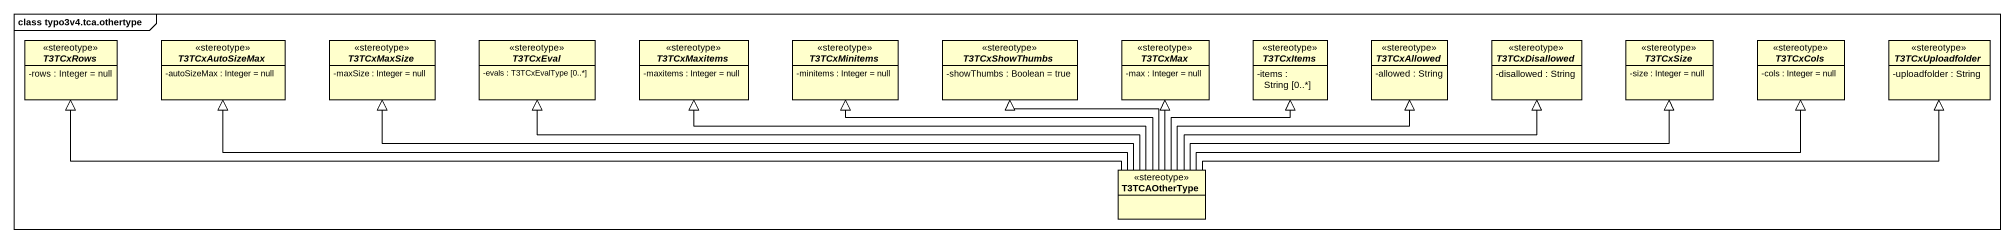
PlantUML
@startuml
mainframe class typo3v4.tca.othertype
hide circle
hide empty members
skinparam classAttributeIconSize 0
abstract class T3TCxRows <<stereotype>> {
  -rows : Integer = null
}
abstract class T3TCxAutoSizeMax <<stereotype>> {
  -autoSizeMax : Integer = null
}
abstract class T3TCxMaxSize <<stereotype>> {
  -maxSize : Integer = null
}
abstract class T3TCxEval <<stereotype>> {
  -evals : T3TCxEvalType [0..*]
}
abstract class T3TCxMaxitems <<stereotype>> {
  -maxitems : Integer = null
}
abstract class T3TCxMinitems <<stereotype>> {
  -minitems : Integer = null
}
abstract class T3TCxShowThumbs <<stereotype>> {
  -showThumbs : Boolean = true
}
abstract class T3TCxMax <<stereotype>> {
  -max : Integer = null
}
abstract class T3TCxItems <<stereotype>> {
  -items : String [0..*]
}
abstract class T3TCxAllowed <<stereotype>> {
  -allowed : String
}
abstract class T3TCxDisallowed <<stereotype>> {
  -disallowed : String
}
abstract class T3TCxSize <<stereotype>> {
  -size : Integer = null
}
abstract class T3TCxCols <<stereotype>> {
  -cols : Integer = null
}
abstract class T3TCxUploadfolder <<stereotype>> {
  -uploadfolder : String
}
class T3TCAOtherType <<stereotype>>
T3TCAOtherType -left-|> T3TCxRows
T3TCAOtherType -left-|> T3TCxAutoSizeMax
T3TCAOtherType -left-|> T3TCxMaxSize
T3TCAOtherType -left-|> T3TCxEval
T3TCAOtherType -left-|> T3TCxMaxitems
T3TCAOtherType -left-|> T3TCxMinitems
T3TCAOtherType -up-|> T3TCxShowThumbs
T3TCAOtherType -up-|> T3TCxMax
T3TCAOtherType -up-|> T3TCxItems
T3TCAOtherType -right-|> T3TCxAllowed
T3TCAOtherType -right-|> T3TCxDisallowed
T3TCAOtherType -right-|> T3TCxSize
T3TCAOtherType -right-|> T3TCxCols
T3TCAOtherType -right-|> T3TCxUploadfolder
@enduml
